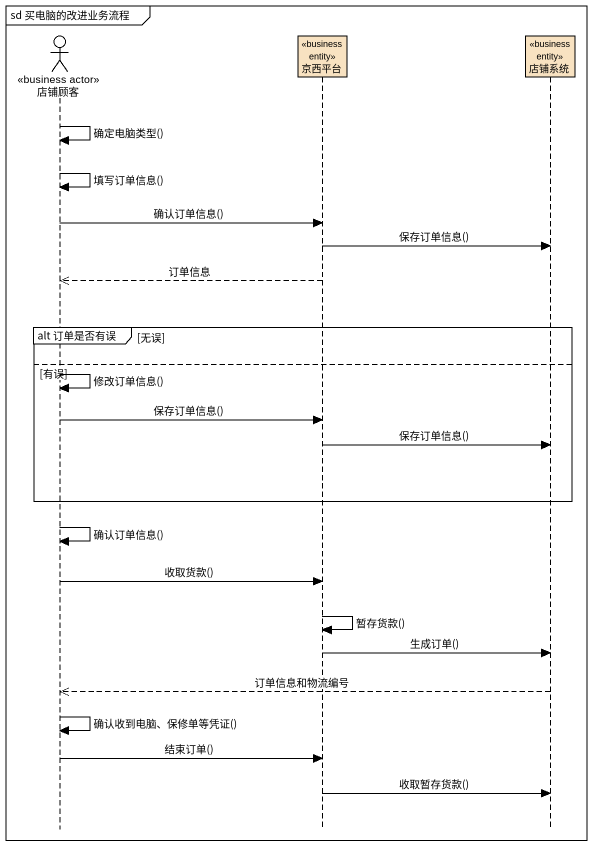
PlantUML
@startuml
mainframe sd 买电脑的改进业务流程
hide footbox
actor 店铺顾客 <<business actor>>
participant 京西平台 <<business entity>> #F8E2C1
participant 店铺系统 <<business entity>> #F8E2C1

店铺顾客 -> 店铺顾客 : 确定电脑类型()
店铺顾客 -> 店铺顾客 : 填写订单信息()
店铺顾客 -> 京西平台 : 确认订单信息()
京西平台 -> 店铺系统 : 保存订单信息()
京西平台 -->> 店铺顾客 : 订单信息
group alt 订单是否有误 [无误]
else 有误
  店铺顾客 -> 店铺顾客 : 修改订单信息()
  店铺顾客 -> 京西平台 : 保存订单信息()
  京西平台 -> 店铺系统 : 保存订单信息()
end
店铺顾客 -> 店铺顾客 : 确认订单信息()
店铺顾客 -> 京西平台 : 收取货款()
京西平台 -> 京西平台 : 暂存货款()
京西平台 -> 店铺系统 : 生成订单()
店铺系统 -->> 店铺顾客 : 订单信息和物流编号
店铺顾客 -> 店铺顾客 : 确认收到电脑、保修单等凭证()
店铺顾客 -> 京西平台 : 结束订单()
京西平台 -> 店铺系统 : 收取暂存货款()
@enduml
